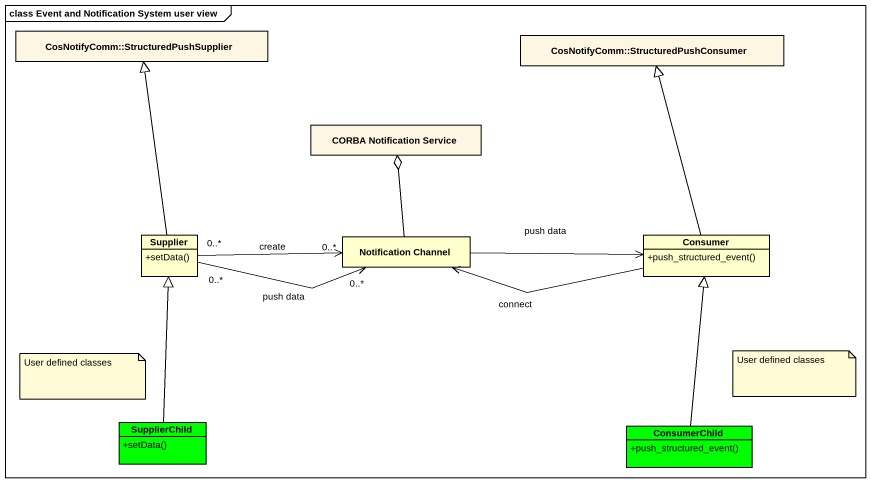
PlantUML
@startuml
mainframe class Event and Notification System user view
hide circle
hide empty members
skinparam classAttributeIconSize 0
class "CosNotifyComm::StructuredPushSupplier" as CosNotifyComm
class "CosNotifyComm::StructuredPushConsumer" as CosNotifyComm_2
class "CORBA Notification Service" as CORBA_Notification_Service
class Supplier #FFFFCC {
  +setData()
}
class "Notification Channel" as Notification_Channel #FFFFCC
class Consumer #FFFFCC {
  +push_structured_event()
}
class SupplierChild #00FF00 {
  +setData()
}
class ConsumerChild #00FF00 {
  +push_structured_event()
}
CORBA_Notification_Service o-- Notification_Channel
Supplier -up-|> CosNotifyComm
Supplier "0..*" -right-> "0..*" Notification_Channel : push data
Supplier "0..*" -right-> "0..*" Notification_Channel : create
Notification_Channel -right-> Consumer : push data
Consumer -up-|> CosNotifyComm_2
Consumer -left-> Notification_Channel : connect
SupplierChild -up-|> Supplier
ConsumerChild -up-|> Consumer
note as N1
  User defined classes
end note
note as N2
  User defined classes
end note
@enduml
